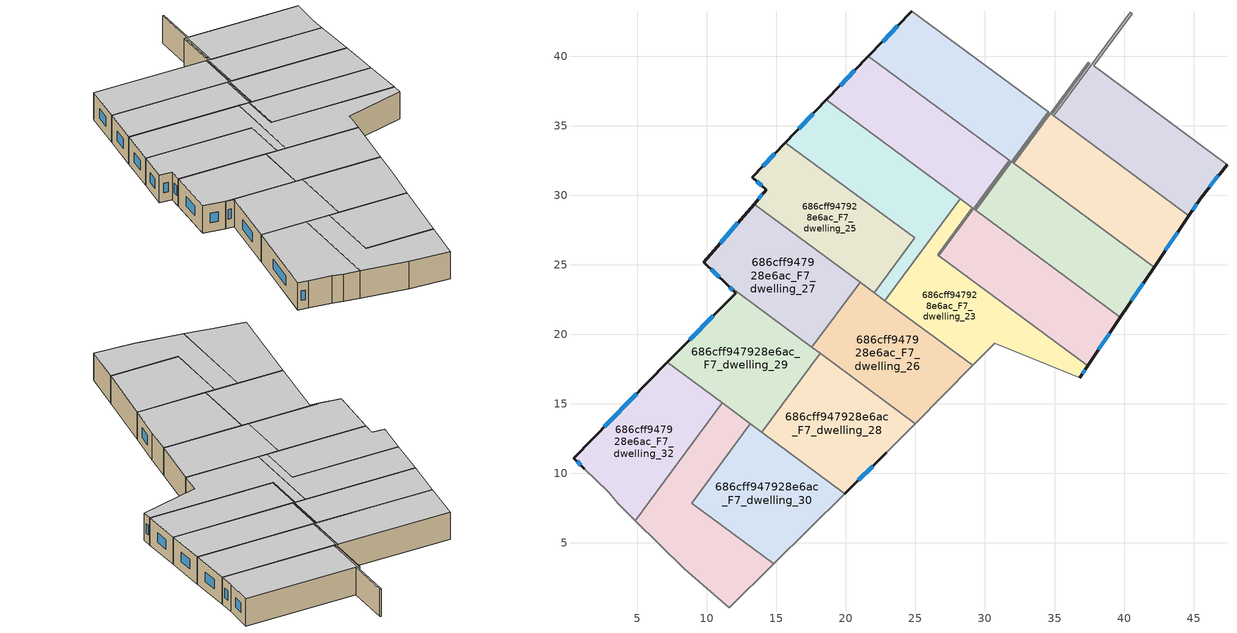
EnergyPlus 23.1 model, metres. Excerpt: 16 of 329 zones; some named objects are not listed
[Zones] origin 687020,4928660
686cff947928e6ac_F7_dwelling_15
 floor to 686cff947928e6ac_F6_dwelling_15 (EU_floor_Construction): 40.58,43.06 37.8,39.29 47.4,32.21 45.5,29.79 44.66,28.53 34.94,35.7 40.44,43.16 z21
 wall outside (EU_wall_Construction): 44.66,28.53 45.5,29.79 47.4,32.21 z21:24
 wall to 686cff947928e6ac_F7_dwelling_17 (EU_wall_Construction): 34.94,35.7 44.66,28.53 z21:24
 wall to 686cff947928e6ac_F7_dwelling_16 (EU_wall_Construction): 40.44,43.16 34.94,35.7 z21:24
 wall to 686cff947928e6ac_F7_dwelling_14 (EU_wall_Construction): 47.4,32.21 37.8,39.29 40.58,43.06 z21:24
 wall to 686cff947928e6ac_F7_dwelling_12 (EU_wall_Construction): 40.58,43.06 40.44,43.16 z21:24
 window (EU_Window_Construction): 46.12,30.57 46.78,31.42 / 44.93,28.94 45.23,29.38 z21.98:23.02
 ceiling to 686cff947928e6ac_F8_dwelling_15 (EU_floor_Construction): 45.5,29.79 47.4,32.21 37.8,39.29 40.58,43.06 40.44,43.16 34.94,35.7 44.66,28.53 z24
686cff947928e6ac_F7_dwelling_17
 floor to 686cff947928e6ac_F6_dwelling_17 (EU_floor_Construction): 37.53,39.5 34.8,35.8 34.94,35.7 44.66,28.53 42.16,24.82 32.06,32.28 37.44,39.56 z21
 wall outside (EU_wall_Construction): 42.16,24.82 44.66,28.53 z21:24
 wall to 686cff947928e6ac_F7_dwelling_18 (EU_wall_Construction): 37.44,39.56 32.06,32.28 z21:24
 wall to 686cff947928e6ac_F7_dwelling_16 (EU_wall_Construction): 34.94,35.7 34.8,35.8 37.53,39.5 37.44,39.56 z21:24
 wall to 686cff947928e6ac_F7_dwelling_19 (EU_wall_Construction): 32.06,32.28 42.16,24.82 z21:24
 window (EU_Window_Construction): 42.97,26.03 43.84,27.32 z21.98:23.02
 ceiling to 686cff947928e6ac_F8_dwelling_17 (EU_floor_Construction): 42.16,24.82 44.66,28.53 34.94,35.7 34.8,35.8 37.53,39.5 37.44,39.56 32.06,32.28 z24
686cff947928e6ac_F7_dwelling_19
 floor to 686cff947928e6ac_F6_dwelling_19 (EU_floor_Construction): 34.62,35.94 31.97,32.35 42.16,24.82 39.74,21.23 29.32,28.93 34.54,36 z21
 wall outside (EU_wall_Construction): 39.74,21.23 42.16,24.82 z21:24
 wall to 686cff947928e6ac_F7_dwelling_20 (EU_wall_Construction): 34.54,36 29.32,28.93 z21:24
 wall to 686cff947928e6ac_F7_dwelling_18 (EU_wall_Construction): 32.06,32.28 31.97,32.35 34.62,35.94 34.54,36 z21:24
 wall to 686cff947928e6ac_F7_dwelling_21 (EU_wall_Construction): 29.32,28.93 39.74,21.23 z21:24
 window (EU_Window_Construction): 40.53,22.4 41.37,23.66 z21.98:23.02
 ceiling to 686cff947928e6ac_F8_dwelling_19 (EU_floor_Construction): 39.74,21.23 42.16,24.82 31.97,32.35 34.62,35.94 34.54,36 29.32,28.93 z24
686cff947928e6ac_F7_dwelling_20
 floor to 686cff947928e6ac_F6_dwelling_20 (EU_floor_Construction): 34.54,36 29.32,28.93 29.24,28.98 31.81,32.47 21.62,40 24.73,43.24 z21
 wall outside (EU_wall_Construction): 24.73,43.24 21.62,40 z21:24
 wall to 686cff947928e6ac_F7_dwelling_21 (EU_wall_Construction): 31.74,32.52 31.81,32.47 29.24,28.98 29.32,28.93 z21:24
 wall to 686cff947928e6ac_F7_dwelling_18 (EU_wall_Construction): 34.54,36 24.73,43.24 z21:24
 wall to 686cff947928e6ac_F7_dwelling_22 (EU_wall_Construction): 21.62,40 31.74,32.52 z21:24
 window (EU_Window_Construction): 23.72,42.19 22.63,41.05 z21.98:23.02
 ceiling to 686cff947928e6ac_F8_dwelling_20 (EU_floor_Construction): 31.81,32.47 29.24,28.98 29.32,28.93 34.54,36 24.73,43.24 21.62,40 z24
686cff947928e6ac_F7_dwelling_21
 floor to 686cff947928e6ac_F6_dwelling_21 (EU_floor_Construction): 31.81,32.47 29.24,28.98 39.74,21.23 37.39,17.74 26.67,25.65 31.74,32.52 z21
 wall outside (EU_wall_Construction): 37.39,17.74 39.74,21.23 z21:24
 wall to 686cff947928e6ac_F7_dwelling_22 (EU_wall_Construction): 31.74,32.52 26.67,25.65 z21:24
 wall to 686cff947928e6ac_F7_dwelling_23 (EU_wall_Construction): 26.67,25.65 37.39,17.74 z21:24
 window (EU_Window_Construction): 38.15,18.87 38.98,20.09 z21.98:23.02
 ceiling to 686cff947928e6ac_F8_dwelling_21 (EU_floor_Construction): 37.39,17.74 39.74,21.23 29.24,28.98 31.81,32.47 31.74,32.52 26.67,25.65 z24
686cff947928e6ac_F7_dwelling_22
 floor to 686cff947928e6ac_F6_dwelling_22 (EU_floor_Construction): 31.74,32.52 26.67,25.65 26.59,25.71 29.09,29.09 18.59,36.85 21.62,40 z21
 wall outside (EU_wall_Construction): 21.62,40 18.59,36.85 z21:24
 wall to 686cff947928e6ac_F7_dwelling_23 (EU_wall_Construction): 28.2,29.75 29.09,29.09 26.59,25.71 26.67,25.65 z21:24
 wall to 686cff947928e6ac_F7_dwelling_24 (EU_wall_Construction): 18.59,36.85 28.2,29.75 z21:24
 window (EU_Window_Construction): 20.63,38.97 19.58,37.87 z21.98:23.02
 ceiling to 686cff947928e6ac_F8_dwelling_22 (EU_floor_Construction): 29.09,29.09 26.59,25.71 26.67,25.65 31.74,32.52 21.62,40 18.59,36.85 z24
686cff947928e6ac_F7_dwelling_23
 floor to 686cff947928e6ac_F6_dwelling_23 (EU_floor_Construction): 29.09,29.09 26.59,25.71 37.39,17.74 36.81,16.89 30.69,19.37 29.11,17.76 22.79,22.43 28.2,29.75 z21
 wall outside (EU_wall_Construction): 36.81,16.89 37.39,17.74 z21:24
 wall adiabatic (EU_wall_Construction): 29.11,17.76 30.69,19.37 36.81,16.89 z21:24
 wall to 686cff947928e6ac_F7_dwelling_24 (EU_wall_Construction): 28.2,29.75 22.79,22.43 z21:24
 wall to 686cff947928e6ac_F7_dwelling_26 (EU_wall_Construction): 22.79,22.43 29.11,17.76 z21:24
 window (EU_Window_Construction): 37,17.16 37.2,17.46 z21.98:23.02
 ceiling to 686cff947928e6ac_F8_dwelling_23 (EU_floor_Construction): 36.81,16.89 37.39,17.74 26.59,25.71 29.09,29.09 28.2,29.75 22.79,22.43 29.11,17.76 30.69,19.37 z24
686cff947928e6ac_F7_dwelling_24
 floor to 686cff947928e6ac_F6_dwelling_24 (EU_floor_Construction): 28.2,29.75 22.79,22.43 22.03,22.99 24.94,26.93 15.66,33.79 18.59,36.85 z21
 wall outside (EU_wall_Construction): 18.59,36.85 15.66,33.79 z21:24
 wall to 686cff947928e6ac_F7_dwelling_25 (EU_wall_Construction): 15.66,33.79 24.94,26.93 22.03,22.99 z21:24
 wall to 686cff947928e6ac_F7_dwelling_26 (EU_wall_Construction): 22.03,22.99 22.79,22.43 z21:24
 window (EU_Window_Construction): 17.64,35.85 16.61,34.78 z21.98:23.02
 ceiling to 686cff947928e6ac_F8_dwelling_24 (EU_floor_Construction): 22.79,22.43 28.2,29.75 18.59,36.85 15.66,33.79 24.94,26.93 22.03,22.99 z24
686cff947928e6ac_F7_dwelling_25
 floor to 686cff947928e6ac_F6_dwelling_25 (EU_floor_Construction): 24.94,26.93 22.03,22.99 13.4,29.37 14.29,30.39 13.26,31.29 15.66,33.79 z21
 wall outside (EU_wall_Construction): 15.66,33.79 13.26,31.29 14.29,30.39 13.4,29.37 z21:24
 wall to 686cff947928e6ac_F7_dwelling_27 (EU_wall_Construction): 13.4,29.37 21.02,23.74 z21:24
 wall to 686cff947928e6ac_F7_dwelling_26 (EU_wall_Construction): 21.02,23.74 22.03,22.99 z21:24
 window (EU_Window_Construction): 14,30.05 13.69,29.7 / 13.59,30.99 13.95,30.68 / 14.87,32.97 14.04,32.1 z21.98:23.02
 ceiling to 686cff947928e6ac_F8_dwelling_25 (EU_floor_Construction): 22.03,22.99 24.94,26.93 15.66,33.79 13.26,31.29 14.29,30.39 13.4,29.37 z24
686cff947928e6ac_F7_dwelling_26
 floor to 686cff947928e6ac_F6_dwelling_26 (EU_floor_Construction): 29.11,17.76 24.97,13.58 17.56,19.06 21.02,23.74 z21
 wall to 686cff947928e6ac_F7_dwelling_27 (EU_wall_Construction): 21.02,23.74 17.56,19.06 z21:24
 wall adiabatic (EU_wall_Construction): 24.97,13.58 29.11,17.76 z21:24
 wall to 686cff947928e6ac_F7_dwelling_28 (EU_wall_Construction): 18.15,18.62 24.97,13.58 z21:24
 wall to 686cff947928e6ac_F7_dwelling_29 (EU_wall_Construction): 17.56,19.06 18.15,18.62 z21:24
 ceiling to 686cff947928e6ac_F8_dwelling_26 (EU_floor_Construction): 24.97,13.58 29.11,17.76 21.02,23.74 17.56,19.06 z24
686cff947928e6ac_F7_dwelling_27
 floor to 686cff947928e6ac_F6_dwelling_27 (EU_floor_Construction): 21.02,23.74 17.56,19.06 11.43,23.59 9.78,25.2 13.4,29.37 z21
 wall outside (EU_wall_Construction): 13.4,29.37 9.78,25.2 11.43,23.59 z21:24
 wall to 686cff947928e6ac_F7_dwelling_29 (EU_wall_Construction): 11.43,23.59 17.56,19.06 z21:24
 window (EU_Window_Construction): 10.31,24.67 10.89,24.11 / 12.22,28.01 10.95,26.55 z21.98:23.02
 ceiling to 686cff947928e6ac_F8_dwelling_27 (EU_floor_Construction): 17.56,19.06 21.02,23.74 13.4,29.37 9.78,25.2 11.43,23.59 z24
686cff947928e6ac_F7_dwelling_28
 floor to 686cff947928e6ac_F6_dwelling_28 (EU_floor_Construction): 24.97,13.58 22.9,11.49 19.93,8.55 13.96,12.96 18.15,18.62 z21
 wall outside (EU_wall_Construction): 19.93,8.55 22.9,11.49 z21:24
 wall adiabatic (EU_wall_Construction): 22.9,11.49 24.97,13.58 z21:24
 wall to 686cff947928e6ac_F7_dwelling_29 (EU_wall_Construction): 18.15,18.62 13.96,12.96 z21:24
 wall to 686cff947928e6ac_F7_dwelling_30 (EU_wall_Construction): 13.96,12.96 19.93,8.55 z21:24
 window (EU_Window_Construction): 20.9,9.51 21.94,10.53 z21.98:23.02
 ceiling to 686cff947928e6ac_F8_dwelling_28 (EU_floor_Construction): 22.9,11.49 24.97,13.58 18.15,18.62 13.96,12.96 19.93,8.55 z24
686cff947928e6ac_F7_dwelling_29
 floor to 686cff947928e6ac_F6_dwelling_29 (EU_floor_Construction): 18.15,18.62 13.96,12.96 7.17,17.98 12.06,22.97 11.43,23.59 z21
 wall outside (EU_wall_Construction): 11.43,23.59 12.06,22.97 7.17,17.98 z21:24
 wall to 686cff947928e6ac_F7_dwelling_32 (EU_wall_Construction): 7.17,17.98 11.11,15.07 z21:24
 wall to 686cff947928e6ac_F7_dwelling_31 (EU_wall_Construction): 11.11,15.07 13.12,13.58 z21:24
 wall to 686cff947928e6ac_F7_dwelling_30 (EU_wall_Construction): 13.12,13.58 13.96,12.96 z21:24
 window (EU_Window_Construction): 11.63,23.39 11.86,23.17 / 10.47,21.34 8.76,19.6 z21.98:23.02
 ceiling to 686cff947928e6ac_F8_dwelling_29 (EU_floor_Construction): 13.96,12.96 18.15,18.62 11.43,23.59 12.06,22.97 7.17,17.98 z24
686cff947928e6ac_F7_dwelling_30
 floor to 686cff947928e6ac_F6_dwelling_30 (EU_floor_Construction): 19.93,8.55 14.82,3.51 8.91,7.87 13.12,13.58 z21
 wall adiabatic (EU_wall_Construction): 14.82,3.51 19.93,8.55 z21:24
 wall to 686cff947928e6ac_F7_dwelling_31 (EU_wall_Construction): 13.12,13.58 8.91,7.87 14.82,3.51 z21:24
 ceiling to 686cff947928e6ac_F8_dwelling_30 (EU_floor_Construction): 19.93,8.55 13.12,13.58 8.91,7.87 14.82,3.51 z24
686cff947928e6ac_F7_dwelling_31
 floor to 686cff947928e6ac_F6_dwelling_31 (EU_floor_Construction): 13.12,13.58 8.91,7.87 14.82,3.51 11.59,0.33 8.38,3.13 4.86,6.61 11.11,15.07 z21
 wall adiabatic (EU_wall_Construction): 4.86,6.61 8.38,3.13 11.59,0.33 14.82,3.51 z21:24
 wall to 686cff947928e6ac_F7_dwelling_32 (EU_wall_Construction): 11.11,15.07 4.86,6.61 z21:24
 ceiling to 686cff947928e6ac_F8_dwelling_31 (EU_floor_Construction): 14.82,3.51 8.91,7.87 13.12,13.58 11.11,15.07 4.86,6.61 8.38,3.13 11.59,0.33 z24
686cff947928e6ac_F7_dwelling_32
 floor to 686cff947928e6ac_F6_dwelling_32 (EU_floor_Construction): 11.11,15.07 4.86,6.61 3.64,7.81 2.91,8.69 1.2,10.34 0.42,11.11 7.17,17.98 z21
 wall outside (EU_wall_Construction): 7.17,17.98 0.42,11.11 1.2,10.34 z21:24
 wall adiabatic (EU_wall_Construction): 1.2,10.34 2.91,8.69 3.64,7.81 4.86,6.61 z21:24
 window (EU_Window_Construction): 0.67,10.86 0.95,10.59 / 4.97,15.74 2.61,13.34 z21.98:23.02
 ceiling to 686cff947928e6ac_F8_dwelling_32 (EU_floor_Construction): 4.86,6.61 11.11,15.07 7.17,17.98 0.42,11.11 1.2,10.34 2.91,8.69 3.64,7.81 z24
[Building]
EU S2 Campaign: North Axis=0; Terrain=City; Solar Distribution=FullExterior
[Site:Location]
Bologna: Latitude=44.5; Longitude=11.25; Time Zone=1; Elevation=37
[SizingPeriod:WeatherFileDays]
AnnualSizingPeriod: Begin Month=1; Begin Day of Month=1; End Month=12; End Day of Month=31; Day of Week for Start Day=Monday; Use Weather File Daylight Saving Period=No; Use Weather File Rain and Snow Indicators=No
[MATERIAL]
EU_InternalMass_Material: Roughness=MediumRough; Thickness=0.1; Conductivity=1; Density=1800; Specific Heat=900; Thermal Absorptance=0.9; Solar Absorptance=0.7; Visible Absorptance=0.7
[MATERIAL:NOMASS] Roughness=MediumRough; Thermal Absorptance=0.9; Solar Absorptance=0.7; Visible Absorptance=0.7
Name | Thermal Resistance
EU_wall_NoMass | 0.905828
EU_floor_NoMass | 0.67114
[WINDOWMATERIAL:SIMPLEGLAZINGSYSTEM]
EU_Window_SimpleGlazing: UFactor=4.52486; Solar Heat Gain Coefficient=0.85; Visible Transmittance=0.85
[CONSTRUCTION]
EU_wall_Construction: EU_wall_NoMass
EU_floor_Construction: EU_floor_NoMass
EU_Window_Construction: EU_Window_SimpleGlazing
EU_InternalMass_Construction: EU_InternalMass_Material
[ZONE] Type=1; Multiplier=1; Ceiling Height=autocalculate; Floor Area=autocalculate; Part of Total Floor Area=Yes
Name | Volume
686cff947928e6ac_F7_dwelling_15 | 168.284
686cff947928e6ac_F7_dwelling_17 | 168.273
686cff947928e6ac_F7_dwelling_19; 686cff947928e6ac_F7_dwelling_27 | 168.274
686cff947928e6ac_F7_dwelling_20 | 168.287
686cff947928e6ac_F7_dwelling_21 | 168.293
686cff947928e6ac_F7_dwelling_22 | 168.278
686cff947928e6ac_F7_dwelling_23 | 168.296
686cff947928e6ac_F7_dwelling_24 | 168.26
686cff947928e6ac_F7_dwelling_25; 686cff947928e6ac_F7_dwelling_32 | 168.292
686cff947928e6ac_F7_dwelling_26 | 168.29
686cff947928e6ac_F7_dwelling_28 | 168.269
686cff947928e6ac_F7_dwelling_29 | 168.272
686cff947928e6ac_F7_dwelling_30 | 168.282
686cff947928e6ac_F7_dwelling_31 | 168.276
[INTERNALMASS] Construction=EU_InternalMass_Construction
Name | Zone or ZoneList | Surface Area
686cff947928e6ac_F7_dwelling_15_EU_InternalMass | 686cff947928e6ac_F7_dwelling_15 | 56.0937
686cff947928e6ac_F7_dwelling_17_EU_InternalMass | 686cff947928e6ac_F7_dwelling_17 | 56.0919
686cff947928e6ac_F7_dwelling_19_EU_InternalMass | 686cff947928e6ac_F7_dwelling_19 | 56.0916
686cff947928e6ac_F7_dwelling_20_EU_InternalMass | 686cff947928e6ac_F7_dwelling_20 | 56.0942
686cff947928e6ac_F7_dwelling_21_EU_InternalMass | 686cff947928e6ac_F7_dwelling_21 | 56.0964
686cff947928e6ac_F7_dwelling_22_EU_InternalMass | 686cff947928e6ac_F7_dwelling_22 | 56.0935
686cff947928e6ac_F7_dwelling_23_EU_InternalMass | 686cff947928e6ac_F7_dwelling_23 | 56.0988
686cff947928e6ac_F7_dwelling_24_EU_InternalMass | 686cff947928e6ac_F7_dwelling_24 | 56.087
686cff947928e6ac_F7_dwelling_25_EU_InternalMass | 686cff947928e6ac_F7_dwelling_25 | 56.0966
686cff947928e6ac_F7_dwelling_26_EU_InternalMass | 686cff947928e6ac_F7_dwelling_26 | 56.0964
686cff947928e6ac_F7_dwelling_27_EU_InternalMass | 686cff947928e6ac_F7_dwelling_27 | 56.0918
686cff947928e6ac_F7_dwelling_28_EU_InternalMass | 686cff947928e6ac_F7_dwelling_28 | 56.0895
686cff947928e6ac_F7_dwelling_29_EU_InternalMass | 686cff947928e6ac_F7_dwelling_29 | 56.0911
686cff947928e6ac_F7_dwelling_30_EU_InternalMass | 686cff947928e6ac_F7_dwelling_30 | 56.0926
686cff947928e6ac_F7_dwelling_31_EU_InternalMass | 686cff947928e6ac_F7_dwelling_31 | 56.092
686cff947928e6ac_F7_dwelling_32_EU_InternalMass | 686cff947928e6ac_F7_dwelling_32 | 56.0972
[OTHEREQUIPMENT] Fuel Type=Electricity; Design Level Calculation Method=Watts/Area; Power per Zone Floor Area=1; Fraction Latent=0; Fraction Radiant=0; Fraction Lost=0; Carbon Dioxide Generation Rate=0; EndUse Subcategory=EU_Step8_InternalGains
Name | Zone or ZoneList or Space or SpaceList | Schedule
EU_Step8_InternalGain_686cff947928e6ac_F7_dwelling_15_f000 | 686cff947928e6ac_F7_dwelling_15 | EU_Step8_GainSchedule_686cff947928e6ac_F7_dwelling_15_f000
EU_Step8_InternalGain_686cff947928e6ac_F7_dwelling_17_f000 | 686cff947928e6ac_F7_dwelling_17 | EU_Step8_GainSchedule_686cff947928e6ac_F7_dwelling_17_f000
EU_Step8_InternalGain_686cff947928e6ac_F7_dwelling_19_f000 | 686cff947928e6ac_F7_dwelling_19 | EU_Step8_GainSchedule_686cff947928e6ac_F7_dwelling_19_f000
EU_Step8_InternalGain_686cff947928e6ac_F7_dwelling_20_f000 | 686cff947928e6ac_F7_dwelling_20 | EU_Step8_GainSchedule_686cff947928e6ac_F7_dwelling_20_f000
EU_Step8_InternalGain_686cff947928e6ac_F7_dwelling_21_f000 | 686cff947928e6ac_F7_dwelling_21 | EU_Step8_GainSchedule_686cff947928e6ac_F7_dwelling_21_f000
EU_Step8_InternalGain_686cff947928e6ac_F7_dwelling_22_f000 | 686cff947928e6ac_F7_dwelling_22 | EU_Step8_GainSchedule_686cff947928e6ac_F7_dwelling_22_f000
EU_Step8_InternalGain_686cff947928e6ac_F7_dwelling_23_f000 | 686cff947928e6ac_F7_dwelling_23 | EU_Step8_GainSchedule_686cff947928e6ac_F7_dwelling_23_f000
EU_Step8_InternalGain_686cff947928e6ac_F7_dwelling_24_f000 | 686cff947928e6ac_F7_dwelling_24 | EU_Step8_GainSchedule_686cff947928e6ac_F7_dwelling_24_f000
EU_Step8_InternalGain_686cff947928e6ac_F7_dwelling_25_f000 | 686cff947928e6ac_F7_dwelling_25 | EU_Step8_GainSchedule_686cff947928e6ac_F7_dwelling_25_f000
EU_Step8_InternalGain_686cff947928e6ac_F7_dwelling_26_f000 | 686cff947928e6ac_F7_dwelling_26 | EU_Step8_GainSchedule_686cff947928e6ac_F7_dwelling_26_f000
EU_Step8_InternalGain_686cff947928e6ac_F7_dwelling_27_f000 | 686cff947928e6ac_F7_dwelling_27 | EU_Step8_GainSchedule_686cff947928e6ac_F7_dwelling_27_f000
EU_Step8_InternalGain_686cff947928e6ac_F7_dwelling_28_f000 | 686cff947928e6ac_F7_dwelling_28 | EU_Step8_GainSchedule_686cff947928e6ac_F7_dwelling_28_f000
EU_Step8_InternalGain_686cff947928e6ac_F7_dwelling_29_f000 | 686cff947928e6ac_F7_dwelling_29 | EU_Step8_GainSchedule_686cff947928e6ac_F7_dwelling_29_f000
EU_Step8_InternalGain_686cff947928e6ac_F7_dwelling_30_f000 | 686cff947928e6ac_F7_dwelling_30 | EU_Step8_GainSchedule_686cff947928e6ac_F7_dwelling_30_f000
EU_Step8_InternalGain_686cff947928e6ac_F7_dwelling_31_f000 | 686cff947928e6ac_F7_dwelling_31 | EU_Step8_GainSchedule_686cff947928e6ac_F7_dwelling_31_f000
EU_Step8_InternalGain_686cff947928e6ac_F7_dwelling_32_f000 | 686cff947928e6ac_F7_dwelling_32 | EU_Step8_GainSchedule_686cff947928e6ac_F7_dwelling_32_f000
[ZONEVENTILATION:DESIGNFLOWRATE] Schedule=EU_AlwaysOn; Design Flow Rate Calculation Method=AirChanges/Hour; Air Changes per Hour=0.73129; Ventilation Type=Natural; Fan Pressure Rise=0; Fan Total Efficiency=1; Constant Term Coefficient=1; Temperature Term Coefficient=0; Velocity Term Coefficient=0; Velocity Squared Term Coefficient=0; Minimum Indoor Temperature=-100; Maximum Indoor Temperature=100; Delta Temperature=-100; Minimum Outdoor Temperature=-100; Maximum Outdoor Temperature=100; Maximum Wind Speed=40
Name | Zone or ZoneList or Space or SpaceList
EU_ConstantAir_686cff947928e6ac_F7_dwelling_15 | 686cff947928e6ac_F7_dwelling_15
EU_ConstantAir_686cff947928e6ac_F7_dwelling_17 | 686cff947928e6ac_F7_dwelling_17
EU_ConstantAir_686cff947928e6ac_F7_dwelling_19 | 686cff947928e6ac_F7_dwelling_19
EU_ConstantAir_686cff947928e6ac_F7_dwelling_20 | 686cff947928e6ac_F7_dwelling_20
EU_ConstantAir_686cff947928e6ac_F7_dwelling_21 | 686cff947928e6ac_F7_dwelling_21
EU_ConstantAir_686cff947928e6ac_F7_dwelling_22 | 686cff947928e6ac_F7_dwelling_22
EU_ConstantAir_686cff947928e6ac_F7_dwelling_23 | 686cff947928e6ac_F7_dwelling_23
EU_ConstantAir_686cff947928e6ac_F7_dwelling_24 | 686cff947928e6ac_F7_dwelling_24
EU_ConstantAir_686cff947928e6ac_F7_dwelling_25 | 686cff947928e6ac_F7_dwelling_25
EU_ConstantAir_686cff947928e6ac_F7_dwelling_26 | 686cff947928e6ac_F7_dwelling_26
EU_ConstantAir_686cff947928e6ac_F7_dwelling_27 | 686cff947928e6ac_F7_dwelling_27
EU_ConstantAir_686cff947928e6ac_F7_dwelling_28 | 686cff947928e6ac_F7_dwelling_28
EU_ConstantAir_686cff947928e6ac_F7_dwelling_29 | 686cff947928e6ac_F7_dwelling_29
EU_ConstantAir_686cff947928e6ac_F7_dwelling_30 | 686cff947928e6ac_F7_dwelling_30
EU_ConstantAir_686cff947928e6ac_F7_dwelling_31 | 686cff947928e6ac_F7_dwelling_31
EU_ConstantAir_686cff947928e6ac_F7_dwelling_32 | 686cff947928e6ac_F7_dwelling_32
[HVACTEMPLATE:ZONE:IDEALLOADSAIRSYSTEM] System Availability Schedule=EU_AlwaysOn; Maximum Heating Supply Air Temperature=50; Minimum Cooling Supply Air Temperature=13; Maximum Heating Supply Air Humidity Ratio=0.0156; Minimum Cooling Supply Air Humidity Ratio=0.0077; Heating Limit=NoLimit; Cooling Limit=NoLimit; Heating Availability Schedule=EU_AlwaysOn; Cooling Availability Schedule=EU_CoolingOff; Dehumidification Control Type=ConstantSensibleHeatRatio; Cooling Sensible Heat Ratio=0.7; Dehumidification Setpoint=60; Humidification Control Type=None; Humidification Setpoint=30; Outdoor Air Method=None; Outdoor Air Flow Rate per Person=0.00944; Outdoor Air Flow Rate per Zone Floor Area=0; Outdoor Air Flow Rate per Zone=0; Demand Controlled Ventilation Type=None; Outdoor Air Economizer Type=NoEconomizer; Heat Recovery Type=None; Sensible Heat Recovery Effectiveness=0.7; Latent Heat Recovery Effectiveness=0.65
Name | Template Thermostat
686cff947928e6ac_F7_dwelling_15 | EU_HeatOnly_686cff947928e6ac_F7_dwelling_15
686cff947928e6ac_F7_dwelling_17 | EU_HeatOnly_686cff947928e6ac_F7_dwelling_17
686cff947928e6ac_F7_dwelling_19 | EU_HeatOnly_686cff947928e6ac_F7_dwelling_19
686cff947928e6ac_F7_dwelling_20 | EU_HeatOnly_686cff947928e6ac_F7_dwelling_20
686cff947928e6ac_F7_dwelling_21 | EU_HeatOnly_686cff947928e6ac_F7_dwelling_21
686cff947928e6ac_F7_dwelling_22 | EU_HeatOnly_686cff947928e6ac_F7_dwelling_22
686cff947928e6ac_F7_dwelling_23 | EU_HeatOnly_686cff947928e6ac_F7_dwelling_23
686cff947928e6ac_F7_dwelling_24 | EU_HeatOnly_686cff947928e6ac_F7_dwelling_24
686cff947928e6ac_F7_dwelling_25 | EU_HeatOnly_686cff947928e6ac_F7_dwelling_25
686cff947928e6ac_F7_dwelling_26 | EU_HeatOnly_686cff947928e6ac_F7_dwelling_26
686cff947928e6ac_F7_dwelling_27 | EU_HeatOnly_686cff947928e6ac_F7_dwelling_27
686cff947928e6ac_F7_dwelling_28 | EU_HeatOnly_686cff947928e6ac_F7_dwelling_28
686cff947928e6ac_F7_dwelling_29 | EU_HeatOnly_686cff947928e6ac_F7_dwelling_29
686cff947928e6ac_F7_dwelling_30 | EU_HeatOnly_686cff947928e6ac_F7_dwelling_30
686cff947928e6ac_F7_dwelling_31 | EU_HeatOnly_686cff947928e6ac_F7_dwelling_31
686cff947928e6ac_F7_dwelling_32 | EU_HeatOnly_686cff947928e6ac_F7_dwelling_32
[SIZING:ZONE] Zone Cooling Design Supply Air Temperature Input Method=SupplyAirTemperature; Zone Cooling Design Supply Air Temperature=13; Zone Heating Design Supply Air Temperature Input Method=SupplyAirTemperature; Zone Heating Design Supply Air Temperature=50; Zone Cooling Design Supply Air Humidity Ratio=0.008; Zone Heating Design Supply Air Humidity Ratio=0.008; Cooling Design Air Flow Method=DesignDay; Cooling Design Air Flow Rate=0; Cooling Minimum Air Flow per Zone Floor Area=0.000762; Cooling Minimum Air Flow=0; Cooling Minimum Air Flow Fraction=0.2; Heating Design Air Flow Method=DesignDay; Heating Design Air Flow Rate=0; Heating Maximum Air Flow per Zone Floor Area=0.002032; Heating Maximum Air Flow=0.141576; Heating Maximum Air Flow Fraction=0.3; Account for Dedicated Outdoor Air System=No; Dedicated Outdoor Air System Control Strategy=NeutralSupplyAir; Dedicated Outdoor Air Low Setpoint Temperature for Design=autosize; Dedicated Outdoor Air High Setpoint Temperature for Design=autosize; Zone Load Sizing Method=Sensible Load Only No Latent Load; Zone Latent Cooling Design Supply Air Humidity Ratio Input Method=HumidityRatioDifference; Zone Cooling Design Supply Air Humidity Ratio Difference=0.005; Zone Latent Heating Design Supply Air Humidity Ratio Input Method=HumidityRatioDifference; Zone Humidification Design Supply Air Humidity Ratio Difference=0.005
686cff947928e6ac_F7_dwelling_15; 686cff947928e6ac_F7_dwelling_17; 686cff947928e6ac_F7_dwelling_19; 686cff947928e6ac_F7_dwelling_20; 686cff947928e6ac_F7_dwelling_21; 686cff947928e6ac_F7_dwelling_22; 686cff947928e6ac_F7_dwelling_23; 686cff947928e6ac_F7_dwelling_24; 686cff947928e6ac_F7_dwelling_25; 686cff947928e6ac_F7_dwelling_26; 686cff947928e6ac_F7_dwelling_27; 686cff947928e6ac_F7_dwelling_28; 686cff947928e6ac_F7_dwelling_29; 686cff947928e6ac_F7_dwelling_30; 686cff947928e6ac_F7_dwelling_31; 686cff947928e6ac_F7_dwelling_32
[SCHEDULE:CONSTANT]
Name | Hourly Value
EU_AlwaysOn | 1
EU_CoolingOff | 0
[SCHEDULE:FILE] Column Number=1; Rows to Skip at Top=0; Number of Hours of Data=8760; Column Separator=Comma; Interpolate to Timestep=No; Minutes per Item=60; Adjust Schedule for Daylight Savings=Yes
Name | File
EU_Step8_GainSchedule_686cff947928e6ac_F7_dwelling_15_f000 | ../../schedules/686cff947928e6ac/686cff947928e6ac_F7_dwelling_15_f000_gain.csv
EU_Step8_GainSchedule_686cff947928e6ac_F7_dwelling_17_f000 | ../../schedules/686cff947928e6ac/686cff947928e6ac_F7_dwelling_17_f000_gain.csv
EU_Step8_GainSchedule_686cff947928e6ac_F7_dwelling_19_f000 | ../../schedules/686cff947928e6ac/686cff947928e6ac_F7_dwelling_19_f000_gain.csv
EU_Step8_GainSchedule_686cff947928e6ac_F7_dwelling_20_f000 | ../../schedules/686cff947928e6ac/686cff947928e6ac_F7_dwelling_20_f000_gain.csv
EU_Step8_GainSchedule_686cff947928e6ac_F7_dwelling_21_f000 | ../../schedules/686cff947928e6ac/686cff947928e6ac_F7_dwelling_21_f000_gain.csv
EU_Step8_GainSchedule_686cff947928e6ac_F7_dwelling_22_f000 | ../../schedules/686cff947928e6ac/686cff947928e6ac_F7_dwelling_22_f000_gain.csv
EU_Step8_GainSchedule_686cff947928e6ac_F7_dwelling_23_f000 | ../../schedules/686cff947928e6ac/686cff947928e6ac_F7_dwelling_23_f000_gain.csv
EU_Step8_GainSchedule_686cff947928e6ac_F7_dwelling_24_f000 | ../../schedules/686cff947928e6ac/686cff947928e6ac_F7_dwelling_24_f000_gain.csv
EU_Step8_GainSchedule_686cff947928e6ac_F7_dwelling_25_f000 | ../../schedules/686cff947928e6ac/686cff947928e6ac_F7_dwelling_25_f000_gain.csv
EU_Step8_GainSchedule_686cff947928e6ac_F7_dwelling_26_f000 | ../../schedules/686cff947928e6ac/686cff947928e6ac_F7_dwelling_26_f000_gain.csv
EU_Step8_GainSchedule_686cff947928e6ac_F7_dwelling_27_f000 | ../../schedules/686cff947928e6ac/686cff947928e6ac_F7_dwelling_27_f000_gain.csv
EU_Step8_GainSchedule_686cff947928e6ac_F7_dwelling_28_f000 | ../../schedules/686cff947928e6ac/686cff947928e6ac_F7_dwelling_28_f000_gain.csv
EU_Step8_GainSchedule_686cff947928e6ac_F7_dwelling_29_f000 | ../../schedules/686cff947928e6ac/686cff947928e6ac_F7_dwelling_29_f000_gain.csv
EU_Step8_GainSchedule_686cff947928e6ac_F7_dwelling_30_f000 | ../../schedules/686cff947928e6ac/686cff947928e6ac_F7_dwelling_30_f000_gain.csv
EU_Step8_GainSchedule_686cff947928e6ac_F7_dwelling_31_f000 | ../../schedules/686cff947928e6ac/686cff947928e6ac_F7_dwelling_31_f000_gain.csv
EU_Step8_GainSchedule_686cff947928e6ac_F7_dwelling_32_f000 | ../../schedules/686cff947928e6ac/686cff947928e6ac_F7_dwelling_32_f000_gain.csv
